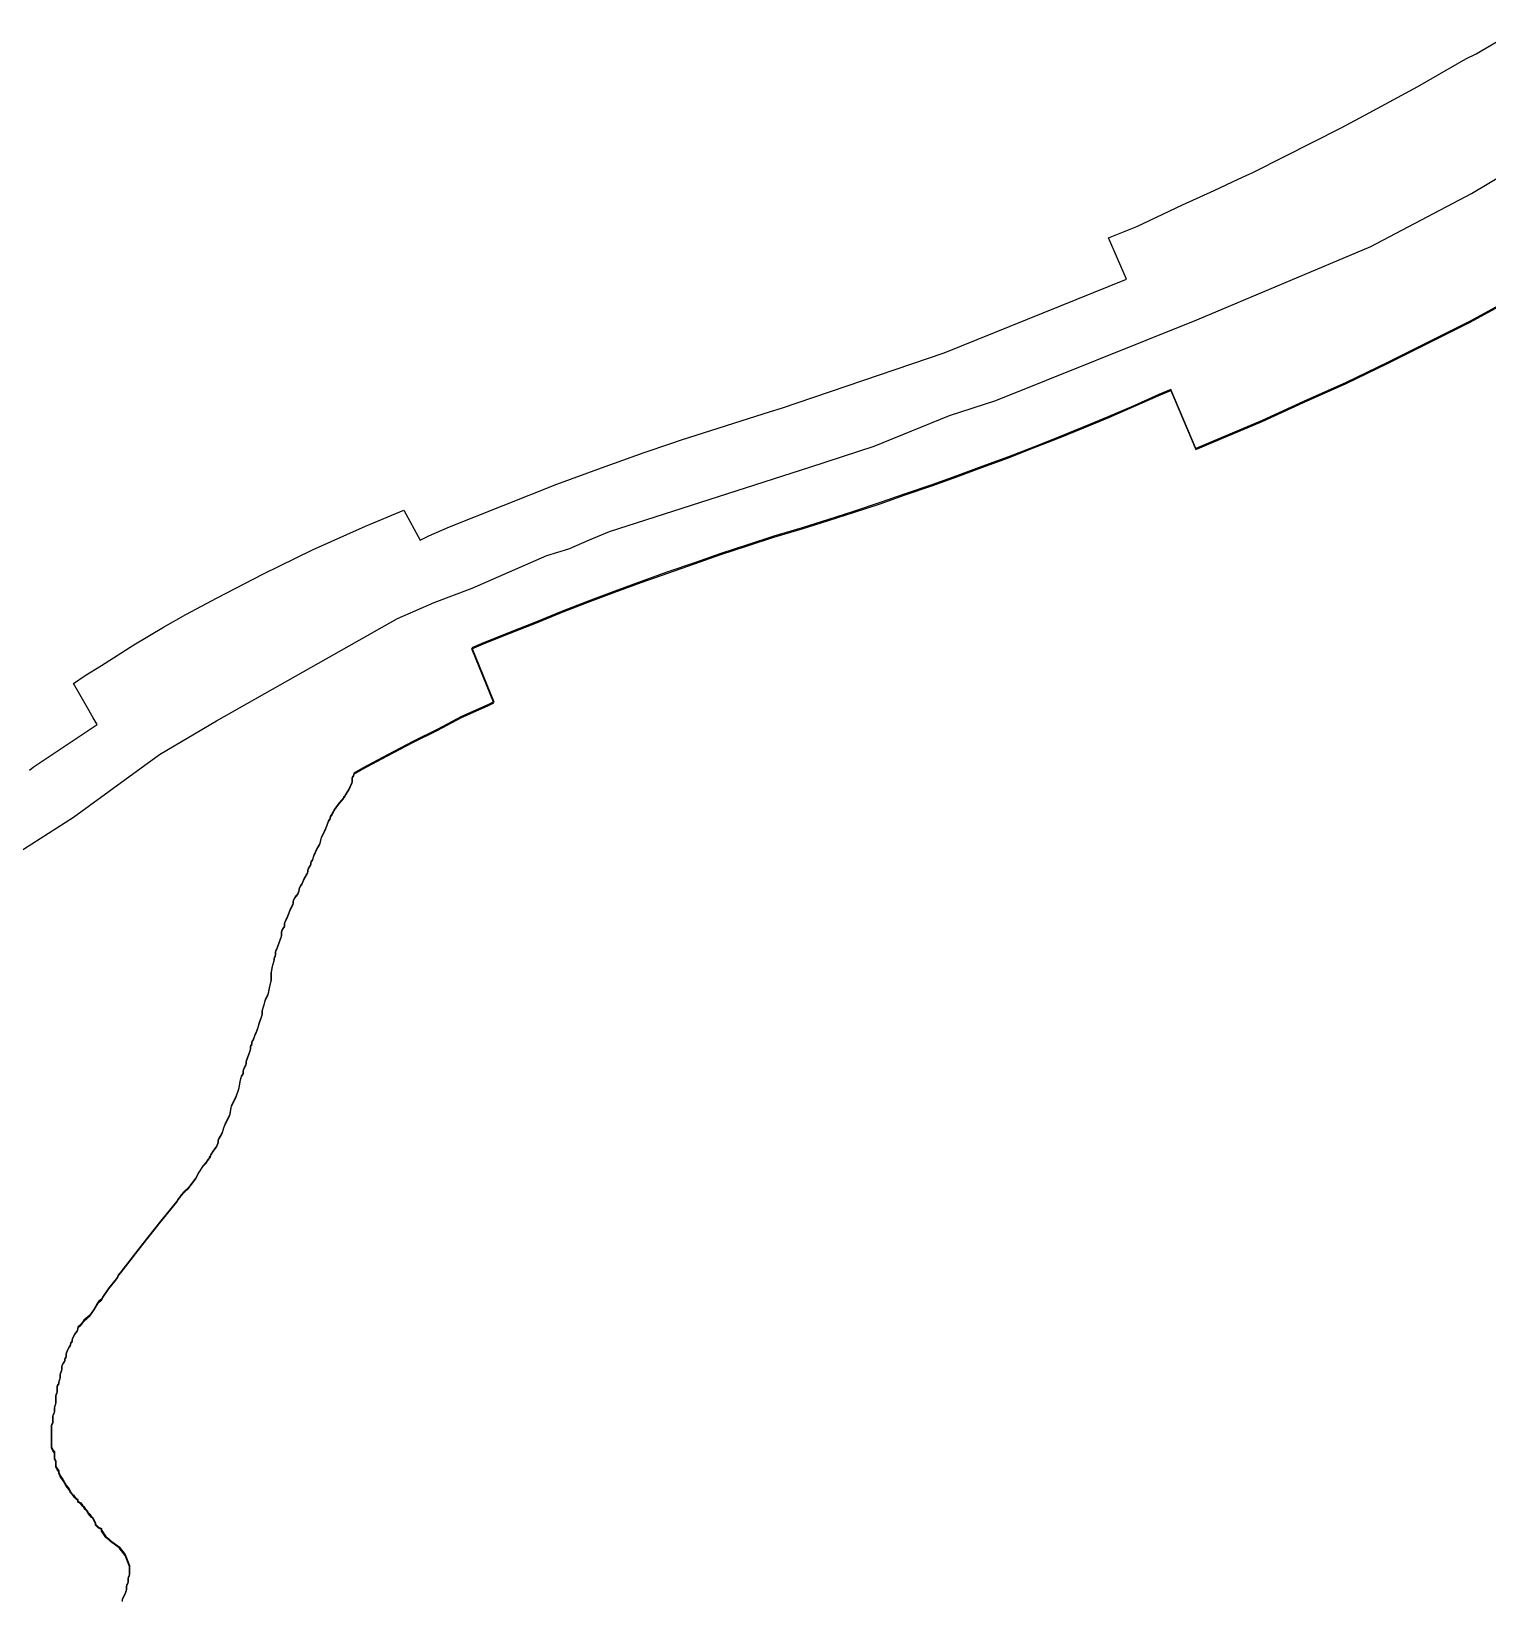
# Model space of a CAD drawing. Header units: inches. Extents: x 11269096 to 11303252, y 3653903 to 3686752.
# Drawn here: x 11284844 to 11285832, y 3677357 to 3678420 of the extents above; entities that cross this region are included whole.
import ezdxf

# ---------------------------------------------------------------- set-up
doc = ezdxf.new("R2010")
doc.units = ezdxf.units.IN
doc.header["$MEASUREMENT"] = 0
doc.layers.add('Park', color=105, linetype='Continuous')
doc.layers.add('Trail', color=202, linetype='Continuous')

msp = doc.modelspace()

# ---------------------------------------------------------------- linework, layer by layer
at = {"layer": 'Park'}
for points in [[(11284843.2, 3677919.4), (11284845.7, 3677921.4), (11284848.4, 3677923.3), (11284870.1, 3677937.6), (11284885, 3677947.7), (11284889, 3677950.4), (11284886.4, 3677954.9), (11284881.6, 3677963.3), (11284873, 3677978.2), (11284880.8, 3677983.6), (11284892, 3677990.4), (11284914, 3678004.4), (11284934.1, 3678016.2), (11284949.1, 3678024.8), (11284970.3, 3678036.2), (11285001.3, 3678052.3), (11285035, 3678068.7), (11285071, 3678084.7), (11285097, 3678095.7), (11285108, 3678075.2), (11285114, 3678078.2), (11285128, 3678084.2), (11285200.7, 3678113.2), (11285231, 3678124.3), (11285260, 3678134.7), (11285278, 3678140.9), (11285285.2, 3678143.3), (11285345.6, 3678162.6), (11285353, 3678164.7), (11285463.5, 3678202.2), (11285587, 3678252.2), (11285574.9, 3678280.3), (11285594, 3678287.9), (11285625.1, 3678302.5), (11285646.6, 3678312.4), (11285662.8, 3678319.9), (11285670.6, 3678323.5), (11285671.9, 3678324.1), (11285674, 3678325.2), (11285732.6, 3678354.8), (11285751.7, 3678365), (11285784.5, 3678382.8), (11285817.2, 3678401.5), (11285824.1, 3678405), (11285849.9, 3678420.2)], [(11285847, 3678238.4), (11285820, 3678223.7), (11285792, 3678209.7), (11285764, 3678195.7), (11285736, 3678182.2), (11285707, 3678169.2), (11285679, 3678156.4), (11285650, 3678144.2), (11285634, 3678137.4), (11285617, 3678177.4), (11285609, 3678173.9), (11285592, 3678166.4), (11285575, 3678159.2), (11285558, 3678152.2), (11285541, 3678145.2), (11285524, 3678138.4), (11285507, 3678131.7), (11285489, 3678125.2), (11285472, 3678118.9), (11285455, 3678112.7), (11285437, 3678106.7), (11285420, 3678100.7), (11285402, 3678094.7), (11285385, 3678089.2), (11285367, 3678083.7), (11285348, 3678077.9), (11285330, 3678072.2), (11285312, 3678066.2), (11285294, 3678059.9), (11285276, 3678053.7), (11285258, 3678047.2), (11285240, 3678040.7), (11285222, 3678033.9), (11285204, 3678026.9), (11285187, 3678019.9), (11285169, 3678012.9), (11285151, 3678005.7), (11285143, 3678002.2), (11285158, 3677965.7), (11285154, 3677963.7), (11285136, 3677955.7), (11285120, 3677947.2), (11285103, 3677938.7), (11285086, 3677929.7), (11285069, 3677920.7), (11285063, 3677917.4), (11285063, 3677916.2), (11285062, 3677914.7), (11285062, 3677911.4), (11285060, 3677906.9), (11285057, 3677902.2), (11285057, 3677901.7), (11285056, 3677901.2), (11285056, 3677900.7), (11285053, 3677896.9), (11285050, 3677892.9), (11285048, 3677889.2), (11285047, 3677887.9), (11285047, 3677886.7), (11285046, 3677885.2), (11285045, 3677882.7), (11285044, 3677880.2), (11285043, 3677877.7), (11285041, 3677873.7), (11285040, 3677869.7), (11285038, 3677866.2), (11285037, 3677864.2), (11285036, 3677861.7), (11285035, 3677858.9), (11285034, 3677857.2), (11285034, 3677855.7), (11285033, 3677854.2), (11285032, 3677852.2), (11285032, 3677850.4), (11285031, 3677848.9), (11285030, 3677847.2), (11285029, 3677845.2), (11285028, 3677842.7), (11285027, 3677841.2), (11285026, 3677839.4), (11285026, 3677838.2), (11285025, 3677835.7), (11285023, 3677833.2), (11285022, 3677830.9), (11285022, 3677829.2), (11285021, 3677827.2), (11285020, 3677825.2), (11285019, 3677822.7), (11285018, 3677820.4), (11285017, 3677817.9), (11285016, 3677815.9), (11285016, 3677813.7), (11285015, 3677812.2), (11285014, 3677810.2), (11285014, 3677807.2), (11285013, 3677804.2), (11285012, 3677801.7), (11285011, 3677799.2), (11285010, 3677796.7), (11285010, 3677794.2), (11285009, 3677792.2), (11285009, 3677790.7), (11285008, 3677787.2), (11285007, 3677782.4), (11285007, 3677777.2), (11285006, 3677772.4), (11285005, 3677767.9), (11285003, 3677763.7), (11285002, 3677760.2), (11285001, 3677756.7), (11285001, 3677753.9), (11285000, 3677751.2), (11284999, 3677748.2), (11284998, 3677744.9), (11284997, 3677742.4), (11284996, 3677739.9), (11284995, 3677737.2), (11284994, 3677735.4), (11284994, 3677733.7), (11284993, 3677732.7), (11284993, 3677730.4), (11284992, 3677727.7), (11284991, 3677724.7), (11284990, 3677722.4), (11284990, 3677720.2), (11284989, 3677718.2), (11284988, 3677715.9), (11284988, 3677713.7), (11284987, 3677712.4), (11284986, 3677709.2), (11284985, 3677703.7), (11284983, 3677697.9), (11284980, 3677691.7), (11284979, 3677685.9), (11284976, 3677680.2), (11284975, 3677677.4), (11284974, 3677674.4), (11284973, 3677671.9), (11284972, 3677670.7), (11284971, 3677668.9), (11284971, 3677667.2), (11284970, 3677664.4), (11284968, 3677661.7), (11284966, 3677658.7), (11284966, 3677657.7), (11284965, 3677656.9), (11284965, 3677656.4), (11284964, 3677655.4), (11284963, 3677653.7), (11284961, 3677651.4), (11284958, 3677646.9), (11284956, 3677642.9), (11284953, 3677639.2), (11284951, 3677636.4), (11284948, 3677633.7), (11284946, 3677631.4), (11284945, 3677630.2), (11284944, 3677628.7), (11284943, 3677627.2), (11284932, 3677613.7), (11284920, 3677598.4), (11284905, 3677579.2), (11284904, 3677577.9), (11284903, 3677576.9), (11284903, 3677576.2), (11284901, 3677573.4), (11284897, 3677568.4), (11284893, 3677562.7), (11284892, 3677560.7), (11284890, 3677559.2), (11284889, 3677557.7), (11284887, 3677554.2), (11284884, 3677549.9), (11284880, 3677546.4), (11284879, 3677545.2), (11284878, 3677543.7), (11284876, 3677541.9), (11284876, 3677540.4), (11284875, 3677538.9), (11284874, 3677537.4), (11284873, 3677535.7), (11284872, 3677533.9), (11284872, 3677532.2), (11284871, 3677531.2), (11284871, 3677529.9), (11284870, 3677528.7), (11284869, 3677526.4), (11284868, 3677524.2), (11284868, 3677521.7), (11284867, 3677520.7), (11284867, 3677519.7), (11284867, 3677519.2), (11284866, 3677517.7), (11284865, 3677515.7), (11284865, 3677513.2), (11284864, 3677510.2), (11284864, 3677507.7), (11284863, 3677504.9), (11284863, 3677503.7), (11284862, 3677502.2), (11284862, 3677500.9), (11284862, 3677500.2), (11284862, 3677499.2), (11284862, 3677497.9), (11284861, 3677495.9), (11284861, 3677494.2), (11284861, 3677492.7), (11284861, 3677490.4), (11284860, 3677487.7), (11284860, 3677484.9), (11284860, 3677484.7), (11284860, 3677484.4), (11284859, 3677482.2), (11284859, 3677479.7), (11284859, 3677477.2), (11284858, 3677475.7), (11284858, 3677474.7), (11284858, 3677473.7), (11284858, 3677471.7), (11284858, 3677468.7), (11284858, 3677465.2), (11284858, 3677463.2), (11284858, 3677460.7), (11284859, 3677458.7), (11284860, 3677457.2), (11284860, 3677454.9), (11284860, 3677452.9), (11284861, 3677451.2), (11284861, 3677449.2), (11284861, 3677447.4), (11284862, 3677445.9), (11284863, 3677444.4), (11284863, 3677443.4), (11284864, 3677441.2), (11284866, 3677438.2), (11284868, 3677434.7), (11284870, 3677432.2), (11284871, 3677430.2), (11284873, 3677427.9), (11284874, 3677426.7), (11284875, 3677425.7), (11284876, 3677424.9), (11284876, 3677423.9), (11284878, 3677422.7), (11284879, 3677421.2), (11284880, 3677420.2), (11284881, 3677418.9), (11284882, 3677417.7), (11284883, 3677416.2), (11284884, 3677414.9), (11284885, 3677413.7), (11284886, 3677412.7), (11284887, 3677410.9), (11284888, 3677409.2), (11284888, 3677408.2), (11284889, 3677407.2), (11284890, 3677406.2), (11284891, 3677405.7), (11284892, 3677405.2), (11284892, 3677404.4), (11284892, 3677404.2), (11284893, 3677402.7), (11284894, 3677401.2), (11284895, 3677399.9), (11284896, 3677398.9), (11284897, 3677398.2), (11284898, 3677397.2), (11284904, 3677392.9), (11284908, 3677387.7), (11284911, 3677380.2), (11284911, 3677379.2), (11284911, 3677378.2), (11284911, 3677377.4), (11284911, 3677376.2), (11284911, 3677374.2), (11284910, 3677372.2), (11284910, 3677369.2), (11284909, 3677366.7), (11284909, 3677363.9), (11284908, 3677361.4), (11284907, 3677359.2), (11284906, 3677357.4), (11284906, 3677355.9)], [(11284906, 3677356.7), (11284907, 3677358.5), (11284908, 3677360.7), (11284909, 3677363.2), (11284909, 3677366), (11284910, 3677368.5), (11284910, 3677371.5), (11284911, 3677373.5), (11284911, 3677375.5), (11284911, 3677376.7), (11284911, 3677377.5), (11284911, 3677378.5), (11284911, 3677379.5), (11284908, 3677387), (11284904, 3677392.2), (11284898, 3677396.5), (11284897, 3677397.5), (11284896, 3677398.2), (11284895, 3677399.2), (11284894, 3677400.5), (11284893, 3677402), (11284892, 3677403.5), (11284892, 3677403.7), (11284892, 3677404.5), (11284891, 3677405), (11284890, 3677405.5), (11284889, 3677406.5), (11284888, 3677407.5), (11284888, 3677408.5), (11284887, 3677410.2), (11284886, 3677412), (11284885, 3677413), (11284884, 3677414.2), (11284883, 3677415.5), (11284882, 3677417), (11284881, 3677418.2), (11284880, 3677419.5), (11284879, 3677420.5), (11284878, 3677422), (11284876, 3677423.2), (11284876, 3677424.2), (11284875, 3677425), (11284874, 3677426), (11284873, 3677427.2), (11284871, 3677429.5), (11284870, 3677431.5), (11284868, 3677434), (11284866, 3677437.5), (11284864, 3677440.5), (11284863, 3677442.8), (11284863, 3677443.8), (11284862, 3677445.3), (11284861, 3677446.8), (11284861, 3677448.5), (11284861, 3677450.5), (11284860, 3677452.3), (11284860, 3677454.3), (11284860, 3677456.5), (11284859, 3677458), (11284858, 3677460), (11284858, 3677462.5), (11284858, 3677464.5), (11284858, 3677468), (11284858, 3677471), (11284858, 3677473), (11284858, 3677474), (11284858, 3677475), (11284859, 3677476.5), (11284859, 3677479), (11284859, 3677481.5), (11284860, 3677483.8), (11284860, 3677484), (11284860, 3677484.3), (11284860, 3677487), (11284861, 3677489.8), (11284861, 3677492), (11284861, 3677493.5), (11284861, 3677495.3), (11284862, 3677497.3), (11284862, 3677498.5), (11284862, 3677499.5), (11284862, 3677500.3), (11284862, 3677501.5), (11284863, 3677503), (11284863, 3677504.3), (11284864, 3677507), (11284864, 3677509.5), (11284865, 3677512.5), (11284865, 3677515), (11284866, 3677517), (11284867, 3677518.5), (11284867, 3677519), (11284867, 3677520), (11284868, 3677521), (11284868, 3677523.5), (11284869, 3677525.7), (11284870, 3677528), (11284871, 3677529.2), (11284871, 3677530.5), (11284872, 3677531.5), (11284872, 3677533.2), (11284873, 3677535), (11284874, 3677536.7), (11284875, 3677538.2), (11284876, 3677539.7), (11284876, 3677541.2), (11284878, 3677543), (11284879, 3677544.5), (11284880, 3677545.7), (11284884, 3677549.2), (11284887, 3677553.5), (11284889, 3677557), (11284890, 3677558.5), (11284892, 3677560), (11284893, 3677562), (11284897, 3677567.7), (11284901, 3677572.7), (11284903, 3677575.5), (11284903, 3677576.2), (11284904, 3677577.2), (11284905, 3677578.5), (11284920, 3677597.7), (11284932, 3677613), (11284943, 3677626.5), (11284944, 3677628), (11284945, 3677629.5), (11284946, 3677630.8), (11284948, 3677633), (11284951, 3677635.8), (11284953, 3677638.5), (11284956, 3677642.3), (11284958, 3677646.3), (11284961, 3677650.8), (11284963, 3677653), (11284964, 3677654.8), (11284965, 3677655.8), (11284965, 3677656.3), (11284966, 3677657), (11284966, 3677658), (11284968, 3677661), (11284970, 3677663.8), (11284971, 3677666.5), (11284971, 3677668.3), (11284972, 3677670), (11284973, 3677671.3), (11284974, 3677673.8), (11284975, 3677676.8), (11284976, 3677679.5), (11284979, 3677685.2), (11284980, 3677691), (11284983, 3677697.2), (11284985, 3677703), (11284986, 3677708.5), (11284987, 3677711.7), (11284988, 3677713), (11284988, 3677715.2), (11284989, 3677717.5), (11284990, 3677719.5), (11284990, 3677721.7), (11284991, 3677724), (11284992, 3677727), (11284993, 3677729.7), (11284993, 3677732), (11284994, 3677733), (11284994, 3677734.7), (11284995, 3677736.5), (11284996, 3677739.2), (11284997, 3677741.7), (11284998, 3677744.2), (11284999, 3677747.5), (11285000, 3677750.5), (11285001, 3677753.2), (11285001, 3677756), (11285002, 3677759.5), (11285003, 3677763), (11285005, 3677767.3), (11285006, 3677771.8), (11285007, 3677776.5), (11285007, 3677781.8), (11285008, 3677786.5), (11285009, 3677790), (11285009, 3677791.5), (11285010, 3677793.5), (11285010, 3677796), (11285011, 3677798.5), (11285012, 3677801), (11285013, 3677803.5), (11285014, 3677806.5), (11285014, 3677809.5), (11285015, 3677811.5), (11285016, 3677813), (11285016, 3677815.3), (11285017, 3677817.3), (11285018, 3677819.8), (11285019, 3677822), (11285020, 3677824.5), (11285021, 3677826.5), (11285022, 3677828.5), (11285022, 3677830.3), (11285023, 3677832.5), (11285025, 3677835), (11285026, 3677837.5), (11285026, 3677838.8), (11285027, 3677840.5), (11285028, 3677842), (11285029, 3677844.5), (11285030, 3677846.5), (11285031, 3677848.2), (11285032, 3677849.7), (11285032, 3677851.5), (11285033, 3677853.5), (11285034, 3677855), (11285034, 3677856.5), (11285035, 3677858.2), (11285036, 3677861), (11285037, 3677863.5), (11285038, 3677865.5), (11285040, 3677869), (11285041, 3677873), (11285043, 3677877), (11285044, 3677879.5), (11285045, 3677882), (11285046, 3677884.5), (11285047, 3677886), (11285047, 3677887.2), (11285048, 3677888.5), (11285050, 3677892.2), (11285053, 3677896.2), (11285056, 3677900), (11285056, 3677900.5), (11285057, 3677901), (11285057, 3677901.5), (11285060, 3677906.2), (11285062, 3677910.7), (11285062, 3677914), (11285063, 3677915.5), (11285063, 3677916.7), (11285069, 3677920), (11285086, 3677929), (11285103, 3677938), (11285120, 3677946.5), (11285136, 3677955), (11285154, 3677963), (11285158, 3677965), (11285143, 3678001.5), (11285151, 3678005), (11285169, 3678012.2), (11285187, 3678019.2), (11285204, 3678026.2), (11285222, 3678033.2), (11285240, 3678040), (11285258, 3678046.5), (11285276, 3678053), (11285294, 3678059.2), (11285312, 3678065.5), (11285330, 3678071.5), (11285348, 3678077.2), (11285367, 3678083), (11285385, 3678088.5), (11285402, 3678094), (11285420, 3678100), (11285437, 3678106), (11285455, 3678112), (11285472, 3678118.3), (11285489, 3678124.5), (11285507, 3678131), (11285524, 3678137.8), (11285541, 3678144.5), (11285558, 3678151.5), (11285575, 3678158.5), (11285592, 3678165.8), (11285609, 3678173.3), (11285617, 3678176.7), (11285634, 3678136.8), (11285650, 3678143.5), (11285679, 3678155.8), (11285707, 3678168.5), (11285736, 3678181.5), (11285764, 3678195), (11285792, 3678209), (11285820, 3678223), (11285847, 3678237.7)]]:
    msp.add_lwpolyline(points, dxfattribs=at)
at = {"layer": 'Trail'}
msp.add_lwpolyline([(11284799.3, 3677840.4), (11284872.9, 3677887.4), (11284908, 3677913.1), (11284931.2, 3677929.9), (11284970, 3677952.7), (11285092.6, 3678022.1), (11285117.5, 3678033.1), (11285143.4, 3678042.8), (11285193.9, 3678064.8), (11285208.9, 3678069.5), (11285222.9, 3678075.5), (11285236.5, 3678081.1), (11285372.2, 3678124.7), (11285415.9, 3678138.9), (11285467.1, 3678159.8), (11285498.5, 3678169.9), (11285634.7, 3678224.6), (11285752.8, 3678274.4), (11285821, 3678310.2), (11285895, 3678354.3)], dxfattribs=at)

doc.saveas('drawing.dxf')
